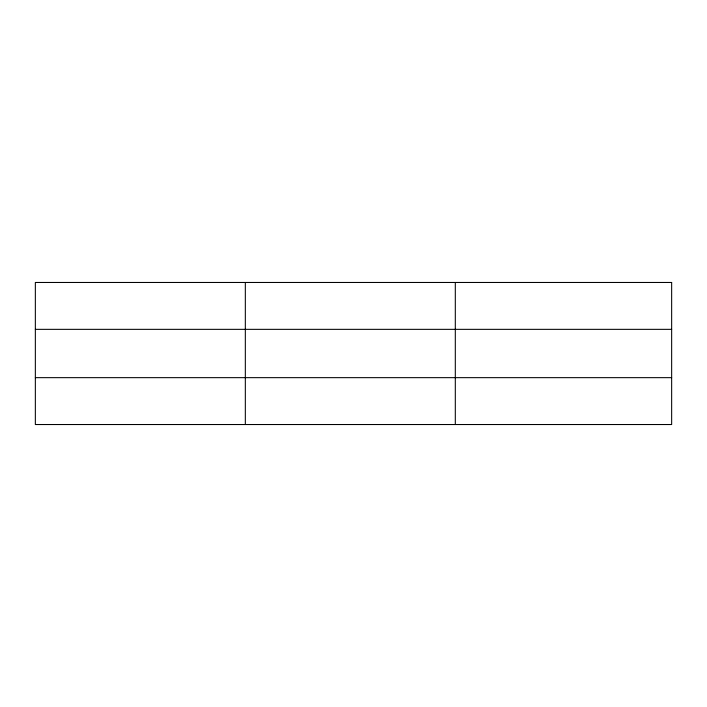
<?xml version="1.0" encoding="UTF-8"?>
<svg xmlns="http://www.w3.org/2000/svg" width="707" height="707" viewBox="0 0 707 707"><rect width="100%" height="100%" fill="white"/><g stroke="black" fill="none" stroke-linecap="round" stroke-linejoin="round"><path stroke-width="1.06" d="M245.329 282.473L245.329 424.527M455.308 282.473L455.308 424.527M35.35 329.347L671.65 329.347M35.35 377.653L671.65 377.653M671.65 282.473L671.65 424.527L35.35 424.527L35.35 282.473L671.65 282.473"/></g></svg>
